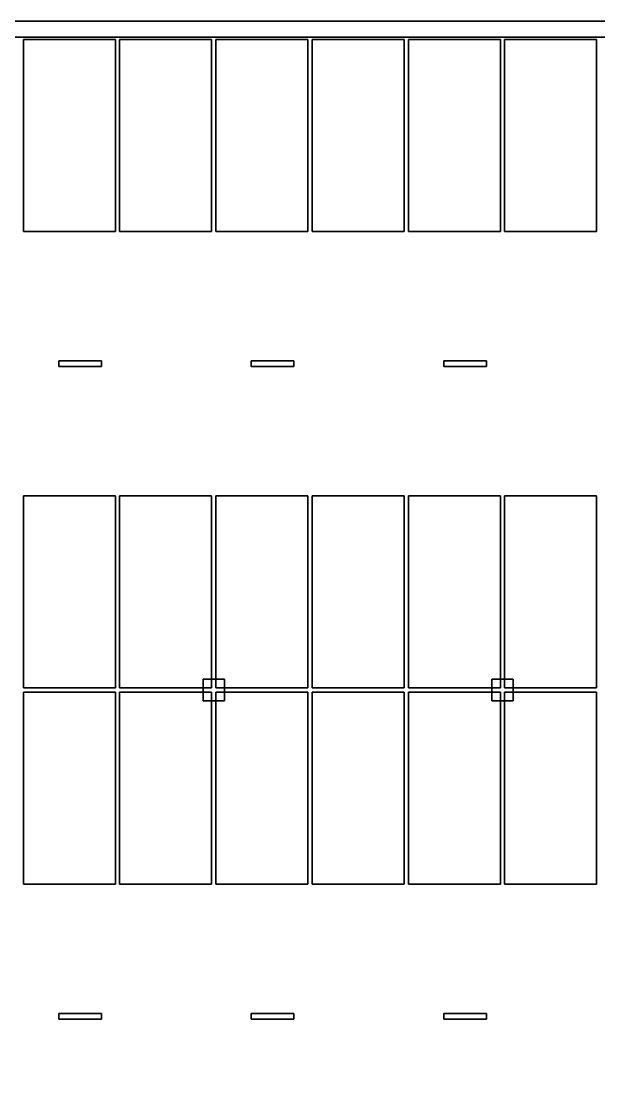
# Model space of a CAD drawing. Header units: metres. Extents: x 0 to 120, y -8 to 55.
# Drawn here: x 75 to 91.2, y 25.53 to 55.35 of the extents above; entities that cross this region are included whole.
import ezdxf

# ---------------------------------------------------------------- set-up
doc = ezdxf.new("R2010")
doc.units = ezdxf.units.M

msp = doc.modelspace()

# ---------------------------------------------------------------- linework, layer by layer
at = {"layer": 'COLUMN', "color": 7}
for points in [[(80.1, 36.3, -3.4), (80.1, 36.9, -3.4), (80.7, 36.9, -3.4), (80.7, 36.3, -3.4)], [(80.1, 36.3, -0.3), (80.7, 36.3, -0.3), (80.7, 36.9, -0.3), (80.1, 36.9, -0.3)], [(80.7, 36.9, -3.4), (80.1, 36.9, -3.4), (80.1, 36.9, -0.3), (80.7, 36.9, -0.3)], [(80.1, 36.9, -3.4), (80.1, 36.3, -3.4), (80.1, 36.3, -0.3), (80.1, 36.9, -0.3)], [(80.1, 36.3, -6.8), (80.1, 36.9, -6.8), (80.7, 36.9, -6.8), (80.7, 36.3, -6.8)], [(80.1, 36.3, -3.7), (80.7, 36.3, -3.7), (80.7, 36.9, -3.7), (80.1, 36.9, -3.7)], [(80.7, 36.9, -6.8), (80.1, 36.9, -6.8), (80.1, 36.9, -3.7), (80.7, 36.9, -3.7)], [(80.1, 36.9, -6.8), (80.1, 36.3, -6.8), (80.1, 36.3, -3.7), (80.1, 36.9, -3.7)], [(80.1, 36.3, -10.2), (80.1, 36.9, -10.2), (80.7, 36.9, -10.2), (80.7, 36.3, -10.2)], [(80.1, 36.3, -7.1), (80.7, 36.3, -7.1), (80.7, 36.9, -7.1), (80.1, 36.9, -7.1)], [(80.7, 36.9, -10.2), (80.1, 36.9, -10.2), (80.1, 36.9, -7.1), (80.7, 36.9, -7.1)], [(80.1, 36.9, -10.2), (80.1, 36.3, -10.2), (80.1, 36.3, -7.1), (80.1, 36.9, -7.1)], [(80.7, 36.3, -3.4), (80.7, 36.9, -3.4), (80.7, 36.9, -0.3), (80.7, 36.3, -0.3)], [(80.7, 36.3, -6.8), (80.7, 36.9, -6.8), (80.7, 36.9, -3.7), (80.7, 36.3, -3.7)], [(80.7, 36.3, -10.2), (80.7, 36.9, -10.2), (80.7, 36.9, -7.1), (80.7, 36.3, -7.1)], [(88.2, 36.3, -3.4), (88.2, 36.9, -3.4), (88.8, 36.9, -3.4), (88.8, 36.3, -3.4)], [(88.2, 36.3, -0.3), (88.8, 36.3, -0.3), (88.8, 36.9, -0.3), (88.2, 36.9, -0.3)], [(88.8, 36.9, -3.4), (88.2, 36.9, -3.4), (88.2, 36.9, -0.3), (88.8, 36.9, -0.3)], [(88.2, 36.9, -3.4), (88.2, 36.3, -3.4), (88.2, 36.3, -0.3), (88.2, 36.9, -0.3)], [(88.2, 36.3, -6.8), (88.2, 36.9, -6.8), (88.8, 36.9, -6.8), (88.8, 36.3, -6.8)], [(88.2, 36.3, -3.7), (88.8, 36.3, -3.7), (88.8, 36.9, -3.7), (88.2, 36.9, -3.7)], [(88.8, 36.9, -6.8), (88.2, 36.9, -6.8), (88.2, 36.9, -3.7), (88.8, 36.9, -3.7)], [(88.2, 36.9, -6.8), (88.2, 36.3, -6.8), (88.2, 36.3, -3.7), (88.2, 36.9, -3.7)], [(88.2, 36.3, -10.2), (88.2, 36.9, -10.2), (88.8, 36.9, -10.2), (88.8, 36.3, -10.2)], [(88.2, 36.3, -7.1), (88.8, 36.3, -7.1), (88.8, 36.9, -7.1), (88.2, 36.9, -7.1)], [(88.8, 36.9, -10.2), (88.2, 36.9, -10.2), (88.2, 36.9, -7.1), (88.8, 36.9, -7.1)], [(88.2, 36.9, -10.2), (88.2, 36.3, -10.2), (88.2, 36.3, -7.1), (88.2, 36.9, -7.1)], [(88.8, 36.3, -3.4), (88.8, 36.9, -3.4), (88.8, 36.9, -0.3), (88.8, 36.3, -0.3)], [(88.8, 36.3, -6.8), (88.8, 36.9, -6.8), (88.8, 36.9, -3.7), (88.8, 36.3, -3.7)], [(88.8, 36.3, -10.2), (88.8, 36.9, -10.2), (88.8, 36.9, -7.1), (88.8, 36.3, -7.1)], [(80.1, 36.3, -3.4), (80.7, 36.3, -3.4), (80.7, 36.3, -0.3), (80.1, 36.3, -0.3)], [(80.1, 36.3, -6.8), (80.7, 36.3, -6.8), (80.7, 36.3, -3.7), (80.1, 36.3, -3.7)], [(80.1, 36.3, -10.2), (80.7, 36.3, -10.2), (80.7, 36.3, -7.1), (80.1, 36.3, -7.1)], [(88.2, 36.3, -3.4), (88.8, 36.3, -3.4), (88.8, 36.3, -0.3), (88.2, 36.3, -0.3)], [(88.2, 36.3, -6.8), (88.8, 36.3, -6.8), (88.8, 36.3, -3.7), (88.2, 36.3, -3.7)], [(88.2, 36.3, -10.2), (88.8, 36.3, -10.2), (88.8, 36.3, -7.1), (88.2, 36.3, -7.1)]]:
    msp.add_3dface(points, dxfattribs=at)
at = {"layer": 'LIGHT', "color": 2}
for points in [[(76.05, 45.67, -0.4), (76.05, 45.83, -0.4), (77.25, 45.83, -0.4), (77.25, 45.67, -0.4)], [(76.05, 45.67, -0.3), (77.25, 45.67, -0.3), (77.25, 45.83, -0.3), (76.05, 45.83, -0.3)], [(77.25, 45.83, -0.4), (76.05, 45.83, -0.4), (76.05, 45.83, -0.3), (77.25, 45.83, -0.3)], [(76.05, 45.83, -0.4), (76.05, 45.67, -0.4), (76.05, 45.67, -0.3), (76.05, 45.83, -0.3)], [(76.05, 45.67, -3.8), (76.05, 45.83, -3.8), (77.25, 45.83, -3.8), (77.25, 45.67, -3.8)], [(76.05, 45.67, -3.7), (77.25, 45.67, -3.7), (77.25, 45.83, -3.7), (76.05, 45.83, -3.7)], [(77.25, 45.83, -3.8), (76.05, 45.83, -3.8), (76.05, 45.83, -3.7), (77.25, 45.83, -3.7)], [(76.05, 45.83, -3.8), (76.05, 45.67, -3.8), (76.05, 45.67, -3.7), (76.05, 45.83, -3.7)], [(76.05, 45.67, -7.2), (76.05, 45.83, -7.2), (77.25, 45.83, -7.2), (77.25, 45.67, -7.2)], [(76.05, 45.67, -7.1), (77.25, 45.67, -7.1), (77.25, 45.83, -7.1), (76.05, 45.83, -7.1)], [(77.25, 45.83, -7.2), (76.05, 45.83, -7.2), (76.05, 45.83, -7.1), (77.25, 45.83, -7.1)], [(76.05, 45.83, -7.2), (76.05, 45.67, -7.2), (76.05, 45.67, -7.1), (76.05, 45.83, -7.1)], [(76.05, 45.67, -0.4), (77.25, 45.67, -0.4), (77.25, 45.67, -0.3), (76.05, 45.67, -0.3)], [(76.05, 45.67, -3.8), (77.25, 45.67, -3.8), (77.25, 45.67, -3.7), (76.05, 45.67, -3.7)], [(76.05, 45.67, -7.2), (77.25, 45.67, -7.2), (77.25, 45.67, -7.1), (76.05, 45.67, -7.1)], [(77.25, 45.67, -0.4), (77.25, 45.83, -0.4), (77.25, 45.83, -0.3), (77.25, 45.67, -0.3)], [(77.25, 45.67, -3.8), (77.25, 45.83, -3.8), (77.25, 45.83, -3.7), (77.25, 45.67, -3.7)], [(77.25, 45.67, -7.2), (77.25, 45.83, -7.2), (77.25, 45.83, -7.1), (77.25, 45.67, -7.1)], [(81.45, 45.67, -0.4), (81.45, 45.83, -0.4), (82.65, 45.83, -0.4), (82.65, 45.67, -0.4)], [(81.45, 45.67, -0.3), (82.65, 45.67, -0.3), (82.65, 45.83, -0.3), (81.45, 45.83, -0.3)], [(82.65, 45.83, -0.4), (81.45, 45.83, -0.4), (81.45, 45.83, -0.3), (82.65, 45.83, -0.3)], [(81.45, 45.83, -0.4), (81.45, 45.67, -0.4), (81.45, 45.67, -0.3), (81.45, 45.83, -0.3)], [(81.45, 45.67, -3.8), (81.45, 45.83, -3.8), (82.65, 45.83, -3.8), (82.65, 45.67, -3.8)], [(81.45, 45.67, -3.7), (82.65, 45.67, -3.7), (82.65, 45.83, -3.7), (81.45, 45.83, -3.7)], [(82.65, 45.83, -3.8), (81.45, 45.83, -3.8), (81.45, 45.83, -3.7), (82.65, 45.83, -3.7)], [(81.45, 45.83, -3.8), (81.45, 45.67, -3.8), (81.45, 45.67, -3.7), (81.45, 45.83, -3.7)], [(81.45, 45.67, -7.2), (81.45, 45.83, -7.2), (82.65, 45.83, -7.2), (82.65, 45.67, -7.2)], [(81.45, 45.67, -7.1), (82.65, 45.67, -7.1), (82.65, 45.83, -7.1), (81.45, 45.83, -7.1)], [(82.65, 45.83, -7.2), (81.45, 45.83, -7.2), (81.45, 45.83, -7.1), (82.65, 45.83, -7.1)], [(81.45, 45.83, -7.2), (81.45, 45.67, -7.2), (81.45, 45.67, -7.1), (81.45, 45.83, -7.1)], [(81.45, 45.67, -0.4), (82.65, 45.67, -0.4), (82.65, 45.67, -0.3), (81.45, 45.67, -0.3)], [(81.45, 45.67, -3.8), (82.65, 45.67, -3.8), (82.65, 45.67, -3.7), (81.45, 45.67, -3.7)], [(81.45, 45.67, -7.2), (82.65, 45.67, -7.2), (82.65, 45.67, -7.1), (81.45, 45.67, -7.1)], [(82.65, 45.67, -0.4), (82.65, 45.83, -0.4), (82.65, 45.83, -0.3), (82.65, 45.67, -0.3)], [(82.65, 45.67, -3.8), (82.65, 45.83, -3.8), (82.65, 45.83, -3.7), (82.65, 45.67, -3.7)], [(82.65, 45.67, -7.2), (82.65, 45.83, -7.2), (82.65, 45.83, -7.1), (82.65, 45.67, -7.1)], [(86.85, 45.67, -0.4), (86.85, 45.83, -0.4), (88.05, 45.83, -0.4), (88.05, 45.67, -0.4)], [(86.85, 45.67, -0.3), (88.05, 45.67, -0.3), (88.05, 45.83, -0.3), (86.85, 45.83, -0.3)], [(88.05, 45.83, -0.4), (86.85, 45.83, -0.4), (86.85, 45.83, -0.3), (88.05, 45.83, -0.3)], [(86.85, 45.83, -0.4), (86.85, 45.67, -0.4), (86.85, 45.67, -0.3), (86.85, 45.83, -0.3)], [(86.85, 45.67, -3.8), (86.85, 45.83, -3.8), (88.05, 45.83, -3.8), (88.05, 45.67, -3.8)], [(86.85, 45.67, -3.7), (88.05, 45.67, -3.7), (88.05, 45.83, -3.7), (86.85, 45.83, -3.7)], [(88.05, 45.83, -3.8), (86.85, 45.83, -3.8), (86.85, 45.83, -3.7), (88.05, 45.83, -3.7)], [(86.85, 45.83, -3.8), (86.85, 45.67, -3.8), (86.85, 45.67, -3.7), (86.85, 45.83, -3.7)], [(86.85, 45.67, -7.2), (86.85, 45.83, -7.2), (88.05, 45.83, -7.2), (88.05, 45.67, -7.2)], [(86.85, 45.67, -7.1), (88.05, 45.67, -7.1), (88.05, 45.83, -7.1), (86.85, 45.83, -7.1)], [(88.05, 45.83, -7.2), (86.85, 45.83, -7.2), (86.85, 45.83, -7.1), (88.05, 45.83, -7.1)], [(86.85, 45.83, -7.2), (86.85, 45.67, -7.2), (86.85, 45.67, -7.1), (86.85, 45.83, -7.1)], [(86.85, 45.67, -0.4), (88.05, 45.67, -0.4), (88.05, 45.67, -0.3), (86.85, 45.67, -0.3)], [(86.85, 45.67, -3.8), (88.05, 45.67, -3.8), (88.05, 45.67, -3.7), (86.85, 45.67, -3.7)], [(86.85, 45.67, -7.2), (88.05, 45.67, -7.2), (88.05, 45.67, -7.1), (86.85, 45.67, -7.1)], [(88.05, 45.67, -0.4), (88.05, 45.83, -0.4), (88.05, 45.83, -0.3), (88.05, 45.67, -0.3)], [(88.05, 45.67, -3.8), (88.05, 45.83, -3.8), (88.05, 45.83, -3.7), (88.05, 45.67, -3.7)], [(88.05, 45.67, -7.2), (88.05, 45.83, -7.2), (88.05, 45.83, -7.1), (88.05, 45.67, -7.1)], [(76.05, 27.37, -0.4), (76.05, 27.53, -0.4), (77.25, 27.53, -0.4), (77.25, 27.37, -0.4)], [(76.05, 27.37, -0.3), (77.25, 27.37, -0.3), (77.25, 27.53, -0.3), (76.05, 27.53, -0.3)], [(77.25, 27.53, -0.4), (76.05, 27.53, -0.4), (76.05, 27.53, -0.3), (77.25, 27.53, -0.3)], [(76.05, 27.53, -0.4), (76.05, 27.37, -0.4), (76.05, 27.37, -0.3), (76.05, 27.53, -0.3)], [(76.05, 27.37, -3.8), (76.05, 27.53, -3.8), (77.25, 27.53, -3.8), (77.25, 27.37, -3.8)], [(76.05, 27.37, -3.7), (77.25, 27.37, -3.7), (77.25, 27.53, -3.7), (76.05, 27.53, -3.7)], [(77.25, 27.53, -3.8), (76.05, 27.53, -3.8), (76.05, 27.53, -3.7), (77.25, 27.53, -3.7)], [(76.05, 27.53, -3.8), (76.05, 27.37, -3.8), (76.05, 27.37, -3.7), (76.05, 27.53, -3.7)], [(76.05, 27.37, -7.2), (76.05, 27.53, -7.2), (77.25, 27.53, -7.2), (77.25, 27.37, -7.2)], [(76.05, 27.37, -7.1), (77.25, 27.37, -7.1), (77.25, 27.53, -7.1), (76.05, 27.53, -7.1)], [(77.25, 27.53, -7.2), (76.05, 27.53, -7.2), (76.05, 27.53, -7.1), (77.25, 27.53, -7.1)], [(76.05, 27.53, -7.2), (76.05, 27.37, -7.2), (76.05, 27.37, -7.1), (76.05, 27.53, -7.1)], [(77.25, 27.37, -0.4), (77.25, 27.53, -0.4), (77.25, 27.53, -0.3), (77.25, 27.37, -0.3)], [(77.25, 27.37, -3.8), (77.25, 27.53, -3.8), (77.25, 27.53, -3.7), (77.25, 27.37, -3.7)], [(77.25, 27.37, -7.2), (77.25, 27.53, -7.2), (77.25, 27.53, -7.1), (77.25, 27.37, -7.1)], [(81.45, 27.37, -0.4), (81.45, 27.53, -0.4), (82.65, 27.53, -0.4), (82.65, 27.37, -0.4)], [(81.45, 27.37, -0.3), (82.65, 27.37, -0.3), (82.65, 27.53, -0.3), (81.45, 27.53, -0.3)], [(82.65, 27.53, -0.4), (81.45, 27.53, -0.4), (81.45, 27.53, -0.3), (82.65, 27.53, -0.3)], [(81.45, 27.53, -0.4), (81.45, 27.37, -0.4), (81.45, 27.37, -0.3), (81.45, 27.53, -0.3)], [(81.45, 27.37, -3.8), (81.45, 27.53, -3.8), (82.65, 27.53, -3.8), (82.65, 27.37, -3.8)], [(81.45, 27.37, -3.7), (82.65, 27.37, -3.7), (82.65, 27.53, -3.7), (81.45, 27.53, -3.7)], [(82.65, 27.53, -3.8), (81.45, 27.53, -3.8), (81.45, 27.53, -3.7), (82.65, 27.53, -3.7)], [(81.45, 27.53, -3.8), (81.45, 27.37, -3.8), (81.45, 27.37, -3.7), (81.45, 27.53, -3.7)], [(81.45, 27.37, -7.2), (81.45, 27.53, -7.2), (82.65, 27.53, -7.2), (82.65, 27.37, -7.2)], [(81.45, 27.37, -7.1), (82.65, 27.37, -7.1), (82.65, 27.53, -7.1), (81.45, 27.53, -7.1)], [(82.65, 27.53, -7.2), (81.45, 27.53, -7.2), (81.45, 27.53, -7.1), (82.65, 27.53, -7.1)], [(81.45, 27.53, -7.2), (81.45, 27.37, -7.2), (81.45, 27.37, -7.1), (81.45, 27.53, -7.1)], [(82.65, 27.37, -0.4), (82.65, 27.53, -0.4), (82.65, 27.53, -0.3), (82.65, 27.37, -0.3)], [(82.65, 27.37, -3.8), (82.65, 27.53, -3.8), (82.65, 27.53, -3.7), (82.65, 27.37, -3.7)], [(82.65, 27.37, -7.2), (82.65, 27.53, -7.2), (82.65, 27.53, -7.1), (82.65, 27.37, -7.1)], [(86.85, 27.37, -0.4), (86.85, 27.53, -0.4), (88.05, 27.53, -0.4), (88.05, 27.37, -0.4)], [(86.85, 27.37, -0.3), (88.05, 27.37, -0.3), (88.05, 27.53, -0.3), (86.85, 27.53, -0.3)], [(88.05, 27.53, -0.4), (86.85, 27.53, -0.4), (86.85, 27.53, -0.3), (88.05, 27.53, -0.3)], [(86.85, 27.53, -0.4), (86.85, 27.37, -0.4), (86.85, 27.37, -0.3), (86.85, 27.53, -0.3)], [(86.85, 27.37, -3.8), (86.85, 27.53, -3.8), (88.05, 27.53, -3.8), (88.05, 27.37, -3.8)], [(86.85, 27.37, -3.7), (88.05, 27.37, -3.7), (88.05, 27.53, -3.7), (86.85, 27.53, -3.7)], [(88.05, 27.53, -3.8), (86.85, 27.53, -3.8), (86.85, 27.53, -3.7), (88.05, 27.53, -3.7)], [(86.85, 27.53, -3.8), (86.85, 27.37, -3.8), (86.85, 27.37, -3.7), (86.85, 27.53, -3.7)], [(86.85, 27.37, -7.2), (86.85, 27.53, -7.2), (88.05, 27.53, -7.2), (88.05, 27.37, -7.2)], [(86.85, 27.37, -7.1), (88.05, 27.37, -7.1), (88.05, 27.53, -7.1), (86.85, 27.53, -7.1)], [(88.05, 27.53, -7.2), (86.85, 27.53, -7.2), (86.85, 27.53, -7.1), (88.05, 27.53, -7.1)], [(86.85, 27.53, -7.2), (86.85, 27.37, -7.2), (86.85, 27.37, -7.1), (86.85, 27.53, -7.1)], [(88.05, 27.37, -0.4), (88.05, 27.53, -0.4), (88.05, 27.53, -0.3), (88.05, 27.37, -0.3)], [(88.05, 27.37, -3.8), (88.05, 27.53, -3.8), (88.05, 27.53, -3.7), (88.05, 27.37, -3.7)], [(88.05, 27.37, -7.2), (88.05, 27.53, -7.2), (88.05, 27.53, -7.1), (88.05, 27.37, -7.1)], [(76.05, 27.37, -0.4), (77.25, 27.37, -0.4), (77.25, 27.37, -0.3), (76.05, 27.37, -0.3)], [(76.05, 27.37, -3.8), (77.25, 27.37, -3.8), (77.25, 27.37, -3.7), (76.05, 27.37, -3.7)], [(76.05, 27.37, -7.2), (77.25, 27.37, -7.2), (77.25, 27.37, -7.1), (76.05, 27.37, -7.1)], [(81.45, 27.37, -0.4), (82.65, 27.37, -0.4), (82.65, 27.37, -0.3), (81.45, 27.37, -0.3)], [(81.45, 27.37, -3.8), (82.65, 27.37, -3.8), (82.65, 27.37, -3.7), (81.45, 27.37, -3.7)], [(81.45, 27.37, -7.2), (82.65, 27.37, -7.2), (82.65, 27.37, -7.1), (81.45, 27.37, -7.1)], [(86.85, 27.37, -0.4), (88.05, 27.37, -0.4), (88.05, 27.37, -0.3), (86.85, 27.37, -0.3)], [(86.85, 27.37, -3.8), (88.05, 27.37, -3.8), (88.05, 27.37, -3.7), (86.85, 27.37, -3.7)], [(86.85, 27.37, -7.2), (88.05, 27.37, -7.2), (88.05, 27.37, -7.1), (86.85, 27.37, -7.1)]]:
    msp.add_3dface(points, dxfattribs=at)
at = {"layer": 'ROOF', "color": 3}
for points in [[(0, 0, -0.3), (0, 54.9, -0.3), (120, 54.9, -0.3), (120, 0, -0.3)], [(0, 0), (120, 0), (120, 54.9), (0, 54.9)], [(120, 54.9, -0.3), (0, 54.9, -0.3), (0, 54.9), (120, 54.9)]]:
    msp.add_3dface(points, dxfattribs=at)
at = {"layer": 'SLAB', "color": 8}
for points in [[(0, 0, -3.7), (0, 54.9, -3.7), (120, 54.9, -3.7), (120, 0, -3.7)], [(0, 0, -3.4), (120, 0, -3.4), (120, 54.9, -3.4), (0, 54.9, -3.4)], [(120, 54.9, -3.7), (0, 54.9, -3.7), (0, 54.9, -3.4), (120, 54.9, -3.4)], [(0, 0, -7.1), (0, 54.9, -7.1), (120, 54.9, -7.1), (120, 0, -7.1)], [(0, 0, -6.8), (120, 0, -6.8), (120, 54.9, -6.8), (0, 54.9, -6.8)], [(120, 54.9, -7.1), (0, 54.9, -7.1), (0, 54.9, -6.8), (120, 54.9, -6.8)], [(0, 0, -10.8), (0, 54.9, -10.8), (120, 54.9, -10.8), (120, 0, -10.8)], [(0, 0, -10.2), (120, 0, -10.2), (120, 54.9, -10.2), (0, 54.9, -10.2)], [(120, 54.9, -10.8), (0, 54.9, -10.8), (0, 54.9, -10.2), (120, 54.9, -10.2)]]:
    msp.add_3dface(points, dxfattribs=at)
at = {"layer": 'STALL_GENERAL', "color": 254}
for points in [[(75.06, 49.46, -6.795), (75.06, 54.84, -6.795), (77.64, 54.84, -6.795), (77.64, 49.46, -6.795)], [(75.06, 49.46, -6.785), (77.64, 49.46, -6.785), (77.64, 54.84, -6.785), (75.06, 54.84, -6.785)], [(77.64, 54.84, -6.795), (75.06, 54.84, -6.795), (75.06, 54.84, -6.785), (77.64, 54.84, -6.785)], [(75.06, 54.84, -6.795), (75.06, 49.46, -6.795), (75.06, 49.46, -6.785), (75.06, 54.84, -6.785)], [(75.06, 49.46, -10.195), (75.06, 54.84, -10.195), (77.64, 54.84, -10.195), (77.64, 49.46, -10.195)], [(75.06, 49.46, -10.185), (77.64, 49.46, -10.185), (77.64, 54.84, -10.185), (75.06, 54.84, -10.185)], [(77.64, 54.84, -10.195), (75.06, 54.84, -10.195), (75.06, 54.84, -10.185), (77.64, 54.84, -10.185)], [(75.06, 54.84, -10.195), (75.06, 49.46, -10.195), (75.06, 49.46, -10.185), (75.06, 54.84, -10.185)], [(77.64, 49.46, -6.795), (77.64, 54.84, -6.795), (77.64, 54.84, -6.785), (77.64, 49.46, -6.785)], [(77.64, 49.46, -10.195), (77.64, 54.84, -10.195), (77.64, 54.84, -10.185), (77.64, 49.46, -10.185)], [(77.76, 49.46, -6.795), (77.76, 54.84, -6.795), (80.34, 54.84, -6.795), (80.34, 49.46, -6.795)], [(77.76, 49.46, -6.785), (80.34, 49.46, -6.785), (80.34, 54.84, -6.785), (77.76, 54.84, -6.785)], [(80.34, 54.84, -6.795), (77.76, 54.84, -6.795), (77.76, 54.84, -6.785), (80.34, 54.84, -6.785)], [(77.76, 54.84, -6.795), (77.76, 49.46, -6.795), (77.76, 49.46, -6.785), (77.76, 54.84, -6.785)], [(77.76, 49.46, -10.195), (77.76, 54.84, -10.195), (80.34, 54.84, -10.195), (80.34, 49.46, -10.195)], [(77.76, 49.46, -10.185), (80.34, 49.46, -10.185), (80.34, 54.84, -10.185), (77.76, 54.84, -10.185)], [(80.34, 54.84, -10.195), (77.76, 54.84, -10.195), (77.76, 54.84, -10.185), (80.34, 54.84, -10.185)], [(77.76, 54.84, -10.195), (77.76, 49.46, -10.195), (77.76, 49.46, -10.185), (77.76, 54.84, -10.185)], [(80.34, 49.46, -6.795), (80.34, 54.84, -6.795), (80.34, 54.84, -6.785), (80.34, 49.46, -6.785)], [(80.34, 49.46, -10.195), (80.34, 54.84, -10.195), (80.34, 54.84, -10.185), (80.34, 49.46, -10.185)], [(80.46, 49.46, -6.795), (80.46, 54.84, -6.795), (83.04, 54.84, -6.795), (83.04, 49.46, -6.795)], [(80.46, 49.46, -6.785), (83.04, 49.46, -6.785), (83.04, 54.84, -6.785), (80.46, 54.84, -6.785)], [(83.04, 54.84, -6.795), (80.46, 54.84, -6.795), (80.46, 54.84, -6.785), (83.04, 54.84, -6.785)], [(80.46, 54.84, -6.795), (80.46, 49.46, -6.795), (80.46, 49.46, -6.785), (80.46, 54.84, -6.785)], [(80.46, 49.46, -10.195), (80.46, 54.84, -10.195), (83.04, 54.84, -10.195), (83.04, 49.46, -10.195)], [(80.46, 49.46, -10.185), (83.04, 49.46, -10.185), (83.04, 54.84, -10.185), (80.46, 54.84, -10.185)], [(83.04, 54.84, -10.195), (80.46, 54.84, -10.195), (80.46, 54.84, -10.185), (83.04, 54.84, -10.185)], [(80.46, 54.84, -10.195), (80.46, 49.46, -10.195), (80.46, 49.46, -10.185), (80.46, 54.84, -10.185)], [(83.04, 49.46, -6.795), (83.04, 54.84, -6.795), (83.04, 54.84, -6.785), (83.04, 49.46, -6.785)], [(83.04, 49.46, -10.195), (83.04, 54.84, -10.195), (83.04, 54.84, -10.185), (83.04, 49.46, -10.185)], [(83.16, 49.46, -6.795), (83.16, 54.84, -6.795), (85.74, 54.84, -6.795), (85.74, 49.46, -6.795)], [(83.16, 49.46, -6.785), (85.74, 49.46, -6.785), (85.74, 54.84, -6.785), (83.16, 54.84, -6.785)], [(85.74, 54.84, -6.795), (83.16, 54.84, -6.795), (83.16, 54.84, -6.785), (85.74, 54.84, -6.785)], [(83.16, 54.84, -6.795), (83.16, 49.46, -6.795), (83.16, 49.46, -6.785), (83.16, 54.84, -6.785)], [(83.16, 49.46, -10.195), (83.16, 54.84, -10.195), (85.74, 54.84, -10.195), (85.74, 49.46, -10.195)], [(83.16, 49.46, -10.185), (85.74, 49.46, -10.185), (85.74, 54.84, -10.185), (83.16, 54.84, -10.185)], [(85.74, 54.84, -10.195), (83.16, 54.84, -10.195), (83.16, 54.84, -10.185), (85.74, 54.84, -10.185)], [(83.16, 54.84, -10.195), (83.16, 49.46, -10.195), (83.16, 49.46, -10.185), (83.16, 54.84, -10.185)], [(85.74, 49.46, -6.795), (85.74, 54.84, -6.795), (85.74, 54.84, -6.785), (85.74, 49.46, -6.785)], [(85.74, 49.46, -10.195), (85.74, 54.84, -10.195), (85.74, 54.84, -10.185), (85.74, 49.46, -10.185)], [(85.86, 49.46, -6.795), (85.86, 54.84, -6.795), (88.44, 54.84, -6.795), (88.44, 49.46, -6.795)], [(85.86, 49.46, -6.785), (88.44, 49.46, -6.785), (88.44, 54.84, -6.785), (85.86, 54.84, -6.785)], [(88.44, 54.84, -6.795), (85.86, 54.84, -6.795), (85.86, 54.84, -6.785), (88.44, 54.84, -6.785)], [(85.86, 54.84, -6.795), (85.86, 49.46, -6.795), (85.86, 49.46, -6.785), (85.86, 54.84, -6.785)], [(85.86, 49.46, -10.195), (85.86, 54.84, -10.195), (88.44, 54.84, -10.195), (88.44, 49.46, -10.195)], [(85.86, 49.46, -10.185), (88.44, 49.46, -10.185), (88.44, 54.84, -10.185), (85.86, 54.84, -10.185)], [(88.44, 54.84, -10.195), (85.86, 54.84, -10.195), (85.86, 54.84, -10.185), (88.44, 54.84, -10.185)], [(85.86, 54.84, -10.195), (85.86, 49.46, -10.195), (85.86, 49.46, -10.185), (85.86, 54.84, -10.185)], [(88.44, 49.46, -6.795), (88.44, 54.84, -6.795), (88.44, 54.84, -6.785), (88.44, 49.46, -6.785)], [(88.44, 49.46, -10.195), (88.44, 54.84, -10.195), (88.44, 54.84, -10.185), (88.44, 49.46, -10.185)], [(88.56, 49.46, -6.795), (88.56, 54.84, -6.795), (91.14, 54.84, -6.795), (91.14, 49.46, -6.795)], [(88.56, 49.46, -6.785), (91.14, 49.46, -6.785), (91.14, 54.84, -6.785), (88.56, 54.84, -6.785)], [(91.14, 54.84, -6.795), (88.56, 54.84, -6.795), (88.56, 54.84, -6.785), (91.14, 54.84, -6.785)], [(88.56, 54.84, -6.795), (88.56, 49.46, -6.795), (88.56, 49.46, -6.785), (88.56, 54.84, -6.785)], [(88.56, 49.46, -10.195), (88.56, 54.84, -10.195), (91.14, 54.84, -10.195), (91.14, 49.46, -10.195)], [(88.56, 49.46, -10.185), (91.14, 49.46, -10.185), (91.14, 54.84, -10.185), (88.56, 54.84, -10.185)], [(91.14, 54.84, -10.195), (88.56, 54.84, -10.195), (88.56, 54.84, -10.185), (91.14, 54.84, -10.185)], [(88.56, 54.84, -10.195), (88.56, 49.46, -10.195), (88.56, 49.46, -10.185), (88.56, 54.84, -10.185)], [(91.14, 49.46, -6.795), (91.14, 54.84, -6.795), (91.14, 54.84, -6.785), (91.14, 49.46, -6.785)], [(91.14, 49.46, -10.195), (91.14, 54.84, -10.195), (91.14, 54.84, -10.185), (91.14, 49.46, -10.185)], [(75.06, 49.46, -6.795), (77.64, 49.46, -6.795), (77.64, 49.46, -6.785), (75.06, 49.46, -6.785)], [(75.06, 49.46, -10.195), (77.64, 49.46, -10.195), (77.64, 49.46, -10.185), (75.06, 49.46, -10.185)], [(77.76, 49.46, -6.795), (80.34, 49.46, -6.795), (80.34, 49.46, -6.785), (77.76, 49.46, -6.785)], [(77.76, 49.46, -10.195), (80.34, 49.46, -10.195), (80.34, 49.46, -10.185), (77.76, 49.46, -10.185)], [(80.46, 49.46, -6.795), (83.04, 49.46, -6.795), (83.04, 49.46, -6.785), (80.46, 49.46, -6.785)], [(80.46, 49.46, -10.195), (83.04, 49.46, -10.195), (83.04, 49.46, -10.185), (80.46, 49.46, -10.185)], [(83.16, 49.46, -6.795), (85.74, 49.46, -6.795), (85.74, 49.46, -6.785), (83.16, 49.46, -6.785)], [(83.16, 49.46, -10.195), (85.74, 49.46, -10.195), (85.74, 49.46, -10.185), (83.16, 49.46, -10.185)], [(85.86, 49.46, -6.795), (88.44, 49.46, -6.795), (88.44, 49.46, -6.785), (85.86, 49.46, -6.785)], [(85.86, 49.46, -10.195), (88.44, 49.46, -10.195), (88.44, 49.46, -10.185), (85.86, 49.46, -10.185)], [(88.56, 49.46, -6.795), (91.14, 49.46, -6.795), (91.14, 49.46, -6.785), (88.56, 49.46, -6.785)], [(88.56, 49.46, -10.195), (91.14, 49.46, -10.195), (91.14, 49.46, -10.185), (88.56, 49.46, -10.185)], [(75.06, 36.66, -6.795), (75.06, 42.04, -6.795), (77.64, 42.04, -6.795), (77.64, 36.66, -6.795)], [(75.06, 36.66, -6.785), (77.64, 36.66, -6.785), (77.64, 42.04, -6.785), (75.06, 42.04, -6.785)], [(77.64, 42.04, -6.795), (75.06, 42.04, -6.795), (75.06, 42.04, -6.785), (77.64, 42.04, -6.785)], [(75.06, 42.04, -6.795), (75.06, 36.66, -6.795), (75.06, 36.66, -6.785), (75.06, 42.04, -6.785)], [(75.06, 36.66, -10.195), (75.06, 42.04, -10.195), (77.64, 42.04, -10.195), (77.64, 36.66, -10.195)], [(75.06, 36.66, -10.185), (77.64, 36.66, -10.185), (77.64, 42.04, -10.185), (75.06, 42.04, -10.185)], [(77.64, 42.04, -10.195), (75.06, 42.04, -10.195), (75.06, 42.04, -10.185), (77.64, 42.04, -10.185)], [(75.06, 42.04, -10.195), (75.06, 36.66, -10.195), (75.06, 36.66, -10.185), (75.06, 42.04, -10.185)], [(77.64, 36.66, -6.795), (77.64, 42.04, -6.795), (77.64, 42.04, -6.785), (77.64, 36.66, -6.785)], [(77.64, 36.66, -10.195), (77.64, 42.04, -10.195), (77.64, 42.04, -10.185), (77.64, 36.66, -10.185)], [(77.76, 36.66, -6.795), (77.76, 42.04, -6.795), (80.34, 42.04, -6.795), (80.34, 36.66, -6.795)], [(77.76, 36.66, -6.785), (80.34, 36.66, -6.785), (80.34, 42.04, -6.785), (77.76, 42.04, -6.785)], [(80.34, 42.04, -6.795), (77.76, 42.04, -6.795), (77.76, 42.04, -6.785), (80.34, 42.04, -6.785)], [(77.76, 42.04, -6.795), (77.76, 36.66, -6.795), (77.76, 36.66, -6.785), (77.76, 42.04, -6.785)], [(77.76, 36.66, -10.195), (77.76, 42.04, -10.195), (80.34, 42.04, -10.195), (80.34, 36.66, -10.195)], [(77.76, 36.66, -10.185), (80.34, 36.66, -10.185), (80.34, 42.04, -10.185), (77.76, 42.04, -10.185)], [(80.34, 42.04, -10.195), (77.76, 42.04, -10.195), (77.76, 42.04, -10.185), (80.34, 42.04, -10.185)], [(77.76, 42.04, -10.195), (77.76, 36.66, -10.195), (77.76, 36.66, -10.185), (77.76, 42.04, -10.185)], [(80.34, 36.66, -6.795), (80.34, 42.04, -6.795), (80.34, 42.04, -6.785), (80.34, 36.66, -6.785)], [(80.34, 36.66, -10.195), (80.34, 42.04, -10.195), (80.34, 42.04, -10.185), (80.34, 36.66, -10.185)], [(80.46, 36.66, -6.795), (80.46, 42.04, -6.795), (83.04, 42.04, -6.795), (83.04, 36.66, -6.795)], [(80.46, 36.66, -6.785), (83.04, 36.66, -6.785), (83.04, 42.04, -6.785), (80.46, 42.04, -6.785)], [(83.04, 42.04, -6.795), (80.46, 42.04, -6.795), (80.46, 42.04, -6.785), (83.04, 42.04, -6.785)], [(80.46, 42.04, -6.795), (80.46, 36.66, -6.795), (80.46, 36.66, -6.785), (80.46, 42.04, -6.785)], [(80.46, 36.66, -10.195), (80.46, 42.04, -10.195), (83.04, 42.04, -10.195), (83.04, 36.66, -10.195)], [(80.46, 36.66, -10.185), (83.04, 36.66, -10.185), (83.04, 42.04, -10.185), (80.46, 42.04, -10.185)], [(83.04, 42.04, -10.195), (80.46, 42.04, -10.195), (80.46, 42.04, -10.185), (83.04, 42.04, -10.185)], [(80.46, 42.04, -10.195), (80.46, 36.66, -10.195), (80.46, 36.66, -10.185), (80.46, 42.04, -10.185)], [(83.04, 36.66, -6.795), (83.04, 42.04, -6.795), (83.04, 42.04, -6.785), (83.04, 36.66, -6.785)], [(83.04, 36.66, -10.195), (83.04, 42.04, -10.195), (83.04, 42.04, -10.185), (83.04, 36.66, -10.185)], [(83.16, 36.66, -6.795), (83.16, 42.04, -6.795), (85.74, 42.04, -6.795), (85.74, 36.66, -6.795)], [(83.16, 36.66, -6.785), (85.74, 36.66, -6.785), (85.74, 42.04, -6.785), (83.16, 42.04, -6.785)], [(85.74, 42.04, -6.795), (83.16, 42.04, -6.795), (83.16, 42.04, -6.785), (85.74, 42.04, -6.785)], [(83.16, 42.04, -6.795), (83.16, 36.66, -6.795), (83.16, 36.66, -6.785), (83.16, 42.04, -6.785)], [(83.16, 36.66, -10.195), (83.16, 42.04, -10.195), (85.74, 42.04, -10.195), (85.74, 36.66, -10.195)], [(83.16, 36.66, -10.185), (85.74, 36.66, -10.185), (85.74, 42.04, -10.185), (83.16, 42.04, -10.185)], [(85.74, 42.04, -10.195), (83.16, 42.04, -10.195), (83.16, 42.04, -10.185), (85.74, 42.04, -10.185)], [(83.16, 42.04, -10.195), (83.16, 36.66, -10.195), (83.16, 36.66, -10.185), (83.16, 42.04, -10.185)], [(85.74, 36.66, -6.795), (85.74, 42.04, -6.795), (85.74, 42.04, -6.785), (85.74, 36.66, -6.785)], [(85.74, 36.66, -10.195), (85.74, 42.04, -10.195), (85.74, 42.04, -10.185), (85.74, 36.66, -10.185)], [(85.86, 36.66, -6.795), (85.86, 42.04, -6.795), (88.44, 42.04, -6.795), (88.44, 36.66, -6.795)], [(85.86, 36.66, -6.785), (88.44, 36.66, -6.785), (88.44, 42.04, -6.785), (85.86, 42.04, -6.785)], [(88.44, 42.04, -6.795), (85.86, 42.04, -6.795), (85.86, 42.04, -6.785), (88.44, 42.04, -6.785)], [(85.86, 42.04, -6.795), (85.86, 36.66, -6.795), (85.86, 36.66, -6.785), (85.86, 42.04, -6.785)], [(85.86, 36.66, -10.195), (85.86, 42.04, -10.195), (88.44, 42.04, -10.195), (88.44, 36.66, -10.195)], [(85.86, 36.66, -10.185), (88.44, 36.66, -10.185), (88.44, 42.04, -10.185), (85.86, 42.04, -10.185)], [(88.44, 42.04, -10.195), (85.86, 42.04, -10.195), (85.86, 42.04, -10.185), (88.44, 42.04, -10.185)], [(85.86, 42.04, -10.195), (85.86, 36.66, -10.195), (85.86, 36.66, -10.185), (85.86, 42.04, -10.185)], [(88.44, 36.66, -6.795), (88.44, 42.04, -6.795), (88.44, 42.04, -6.785), (88.44, 36.66, -6.785)], [(88.44, 36.66, -10.195), (88.44, 42.04, -10.195), (88.44, 42.04, -10.185), (88.44, 36.66, -10.185)], [(88.56, 36.66, -6.795), (88.56, 42.04, -6.795), (91.14, 42.04, -6.795), (91.14, 36.66, -6.795)], [(88.56, 36.66, -6.785), (91.14, 36.66, -6.785), (91.14, 42.04, -6.785), (88.56, 42.04, -6.785)], [(91.14, 42.04, -6.795), (88.56, 42.04, -6.795), (88.56, 42.04, -6.785), (91.14, 42.04, -6.785)], [(88.56, 42.04, -6.795), (88.56, 36.66, -6.795), (88.56, 36.66, -6.785), (88.56, 42.04, -6.785)], [(88.56, 36.66, -10.195), (88.56, 42.04, -10.195), (91.14, 42.04, -10.195), (91.14, 36.66, -10.195)], [(88.56, 36.66, -10.185), (91.14, 36.66, -10.185), (91.14, 42.04, -10.185), (88.56, 42.04, -10.185)], [(91.14, 42.04, -10.195), (88.56, 42.04, -10.195), (88.56, 42.04, -10.185), (91.14, 42.04, -10.185)], [(88.56, 42.04, -10.195), (88.56, 36.66, -10.195), (88.56, 36.66, -10.185), (88.56, 42.04, -10.185)], [(91.14, 36.66, -6.795), (91.14, 42.04, -6.795), (91.14, 42.04, -6.785), (91.14, 36.66, -6.785)], [(91.14, 36.66, -10.195), (91.14, 42.04, -10.195), (91.14, 42.04, -10.185), (91.14, 36.66, -10.185)], [(75.06, 36.66, -6.795), (77.64, 36.66, -6.795), (77.64, 36.66, -6.785), (75.06, 36.66, -6.785)], [(75.06, 36.66, -10.195), (77.64, 36.66, -10.195), (77.64, 36.66, -10.185), (75.06, 36.66, -10.185)], [(75.06, 31.16, -6.795), (75.06, 36.54, -6.795), (77.64, 36.54, -6.795), (77.64, 31.16, -6.795)], [(75.06, 31.16, -6.785), (77.64, 31.16, -6.785), (77.64, 36.54, -6.785), (75.06, 36.54, -6.785)], [(77.64, 36.54, -6.795), (75.06, 36.54, -6.795), (75.06, 36.54, -6.785), (77.64, 36.54, -6.785)], [(75.06, 36.54, -6.795), (75.06, 31.16, -6.795), (75.06, 31.16, -6.785), (75.06, 36.54, -6.785)], [(75.06, 31.16, -10.195), (75.06, 36.54, -10.195), (77.64, 36.54, -10.195), (77.64, 31.16, -10.195)], [(75.06, 31.16, -10.185), (77.64, 31.16, -10.185), (77.64, 36.54, -10.185), (75.06, 36.54, -10.185)], [(77.64, 36.54, -10.195), (75.06, 36.54, -10.195), (75.06, 36.54, -10.185), (77.64, 36.54, -10.185)], [(75.06, 36.54, -10.195), (75.06, 31.16, -10.195), (75.06, 31.16, -10.185), (75.06, 36.54, -10.185)], [(77.64, 31.16, -6.795), (77.64, 36.54, -6.795), (77.64, 36.54, -6.785), (77.64, 31.16, -6.785)], [(77.64, 31.16, -10.195), (77.64, 36.54, -10.195), (77.64, 36.54, -10.185), (77.64, 31.16, -10.185)], [(77.76, 36.66, -6.795), (80.34, 36.66, -6.795), (80.34, 36.66, -6.785), (77.76, 36.66, -6.785)], [(77.76, 36.66, -10.195), (80.34, 36.66, -10.195), (80.34, 36.66, -10.185), (77.76, 36.66, -10.185)], [(77.76, 31.16, -6.795), (77.76, 36.54, -6.795), (80.34, 36.54, -6.795), (80.34, 31.16, -6.795)], [(77.76, 31.16, -6.785), (80.34, 31.16, -6.785), (80.34, 36.54, -6.785), (77.76, 36.54, -6.785)], [(80.34, 36.54, -6.795), (77.76, 36.54, -6.795), (77.76, 36.54, -6.785), (80.34, 36.54, -6.785)], [(77.76, 36.54, -6.795), (77.76, 31.16, -6.795), (77.76, 31.16, -6.785), (77.76, 36.54, -6.785)], [(77.76, 31.16, -10.195), (77.76, 36.54, -10.195), (80.34, 36.54, -10.195), (80.34, 31.16, -10.195)], [(77.76, 31.16, -10.185), (80.34, 31.16, -10.185), (80.34, 36.54, -10.185), (77.76, 36.54, -10.185)], [(80.34, 36.54, -10.195), (77.76, 36.54, -10.195), (77.76, 36.54, -10.185), (80.34, 36.54, -10.185)], [(77.76, 36.54, -10.195), (77.76, 31.16, -10.195), (77.76, 31.16, -10.185), (77.76, 36.54, -10.185)], [(80.34, 31.16, -6.795), (80.34, 36.54, -6.795), (80.34, 36.54, -6.785), (80.34, 31.16, -6.785)], [(80.34, 31.16, -10.195), (80.34, 36.54, -10.195), (80.34, 36.54, -10.185), (80.34, 31.16, -10.185)], [(80.46, 36.66, -6.795), (83.04, 36.66, -6.795), (83.04, 36.66, -6.785), (80.46, 36.66, -6.785)], [(80.46, 36.66, -10.195), (83.04, 36.66, -10.195), (83.04, 36.66, -10.185), (80.46, 36.66, -10.185)], [(80.46, 31.16, -6.795), (80.46, 36.54, -6.795), (83.04, 36.54, -6.795), (83.04, 31.16, -6.795)], [(80.46, 31.16, -6.785), (83.04, 31.16, -6.785), (83.04, 36.54, -6.785), (80.46, 36.54, -6.785)], [(83.04, 36.54, -6.795), (80.46, 36.54, -6.795), (80.46, 36.54, -6.785), (83.04, 36.54, -6.785)], [(80.46, 36.54, -6.795), (80.46, 31.16, -6.795), (80.46, 31.16, -6.785), (80.46, 36.54, -6.785)], [(80.46, 31.16, -10.195), (80.46, 36.54, -10.195), (83.04, 36.54, -10.195), (83.04, 31.16, -10.195)], [(80.46, 31.16, -10.185), (83.04, 31.16, -10.185), (83.04, 36.54, -10.185), (80.46, 36.54, -10.185)], [(83.04, 36.54, -10.195), (80.46, 36.54, -10.195), (80.46, 36.54, -10.185), (83.04, 36.54, -10.185)], [(80.46, 36.54, -10.195), (80.46, 31.16, -10.195), (80.46, 31.16, -10.185), (80.46, 36.54, -10.185)], [(83.04, 31.16, -6.795), (83.04, 36.54, -6.795), (83.04, 36.54, -6.785), (83.04, 31.16, -6.785)], [(83.04, 31.16, -10.195), (83.04, 36.54, -10.195), (83.04, 36.54, -10.185), (83.04, 31.16, -10.185)], [(83.16, 36.66, -6.795), (85.74, 36.66, -6.795), (85.74, 36.66, -6.785), (83.16, 36.66, -6.785)], [(83.16, 36.66, -10.195), (85.74, 36.66, -10.195), (85.74, 36.66, -10.185), (83.16, 36.66, -10.185)], [(83.16, 31.16, -10.195), (83.16, 36.54, -10.195), (85.74, 36.54, -10.195), (85.74, 31.16, -10.195)], [(83.16, 31.16, -10.185), (85.74, 31.16, -10.185), (85.74, 36.54, -10.185), (83.16, 36.54, -10.185)], [(85.74, 36.54, -10.195), (83.16, 36.54, -10.195), (83.16, 36.54, -10.185), (85.74, 36.54, -10.185)], [(83.16, 36.54, -10.195), (83.16, 31.16, -10.195), (83.16, 31.16, -10.185), (83.16, 36.54, -10.185)], [(85.74, 31.16, -10.195), (85.74, 36.54, -10.195), (85.74, 36.54, -10.185), (85.74, 31.16, -10.185)], [(85.86, 36.66, -6.795), (88.44, 36.66, -6.795), (88.44, 36.66, -6.785), (85.86, 36.66, -6.785)], [(85.86, 36.66, -10.195), (88.44, 36.66, -10.195), (88.44, 36.66, -10.185), (85.86, 36.66, -10.185)], [(85.86, 31.16, -10.195), (85.86, 36.54, -10.195), (88.44, 36.54, -10.195), (88.44, 31.16, -10.195)], [(85.86, 31.16, -10.185), (88.44, 31.16, -10.185), (88.44, 36.54, -10.185), (85.86, 36.54, -10.185)], [(88.44, 36.54, -10.195), (85.86, 36.54, -10.195), (85.86, 36.54, -10.185), (88.44, 36.54, -10.185)], [(85.86, 36.54, -10.195), (85.86, 31.16, -10.195), (85.86, 31.16, -10.185), (85.86, 36.54, -10.185)], [(88.44, 31.16, -10.195), (88.44, 36.54, -10.195), (88.44, 36.54, -10.185), (88.44, 31.16, -10.185)], [(88.56, 36.66, -6.795), (91.14, 36.66, -6.795), (91.14, 36.66, -6.785), (88.56, 36.66, -6.785)], [(88.56, 36.66, -10.195), (91.14, 36.66, -10.195), (91.14, 36.66, -10.185), (88.56, 36.66, -10.185)], [(88.56, 31.16, -10.195), (88.56, 36.54, -10.195), (91.14, 36.54, -10.195), (91.14, 31.16, -10.195)], [(88.56, 31.16, -10.185), (91.14, 31.16, -10.185), (91.14, 36.54, -10.185), (88.56, 36.54, -10.185)], [(91.14, 36.54, -10.195), (88.56, 36.54, -10.195), (88.56, 36.54, -10.185), (91.14, 36.54, -10.185)], [(88.56, 36.54, -10.195), (88.56, 31.16, -10.195), (88.56, 31.16, -10.185), (88.56, 36.54, -10.185)], [(91.14, 31.16, -10.195), (91.14, 36.54, -10.195), (91.14, 36.54, -10.185), (91.14, 31.16, -10.185)], [(75.06, 31.16, -6.795), (77.64, 31.16, -6.795), (77.64, 31.16, -6.785), (75.06, 31.16, -6.785)], [(75.06, 31.16, -10.195), (77.64, 31.16, -10.195), (77.64, 31.16, -10.185), (75.06, 31.16, -10.185)], [(77.76, 31.16, -6.795), (80.34, 31.16, -6.795), (80.34, 31.16, -6.785), (77.76, 31.16, -6.785)], [(77.76, 31.16, -10.195), (80.34, 31.16, -10.195), (80.34, 31.16, -10.185), (77.76, 31.16, -10.185)], [(80.46, 31.16, -6.795), (83.04, 31.16, -6.795), (83.04, 31.16, -6.785), (80.46, 31.16, -6.785)], [(80.46, 31.16, -10.195), (83.04, 31.16, -10.195), (83.04, 31.16, -10.185), (80.46, 31.16, -10.185)], [(83.16, 31.16, -10.195), (85.74, 31.16, -10.195), (85.74, 31.16, -10.185), (83.16, 31.16, -10.185)], [(85.86, 31.16, -10.195), (88.44, 31.16, -10.195), (88.44, 31.16, -10.185), (85.86, 31.16, -10.185)], [(88.56, 31.16, -10.195), (91.14, 31.16, -10.195), (91.14, 31.16, -10.185), (88.56, 31.16, -10.185)]]:
    msp.add_3dface(points, dxfattribs=at)
at = {"layer": 'STALL_STAFF', "color": 40}
for points in [[(75.06, 49.46, -3.395), (75.06, 54.84, -3.395), (77.64, 54.84, -3.395), (77.64, 49.46, -3.395)], [(75.06, 49.46, -3.385), (77.64, 49.46, -3.385), (77.64, 54.84, -3.385), (75.06, 54.84, -3.385)], [(77.64, 54.84, -3.395), (75.06, 54.84, -3.395), (75.06, 54.84, -3.385), (77.64, 54.84, -3.385)], [(75.06, 54.84, -3.395), (75.06, 49.46, -3.395), (75.06, 49.46, -3.385), (75.06, 54.84, -3.385)], [(77.64, 49.46, -3.395), (77.64, 54.84, -3.395), (77.64, 54.84, -3.385), (77.64, 49.46, -3.385)], [(77.76, 49.46, -3.395), (77.76, 54.84, -3.395), (80.34, 54.84, -3.395), (80.34, 49.46, -3.395)], [(77.76, 49.46, -3.385), (80.34, 49.46, -3.385), (80.34, 54.84, -3.385), (77.76, 54.84, -3.385)], [(80.34, 54.84, -3.395), (77.76, 54.84, -3.395), (77.76, 54.84, -3.385), (80.34, 54.84, -3.385)], [(77.76, 54.84, -3.395), (77.76, 49.46, -3.395), (77.76, 49.46, -3.385), (77.76, 54.84, -3.385)], [(80.34, 49.46, -3.395), (80.34, 54.84, -3.395), (80.34, 54.84, -3.385), (80.34, 49.46, -3.385)], [(80.46, 49.46, -3.395), (80.46, 54.84, -3.395), (83.04, 54.84, -3.395), (83.04, 49.46, -3.395)], [(80.46, 49.46, -3.385), (83.04, 49.46, -3.385), (83.04, 54.84, -3.385), (80.46, 54.84, -3.385)], [(83.04, 54.84, -3.395), (80.46, 54.84, -3.395), (80.46, 54.84, -3.385), (83.04, 54.84, -3.385)], [(80.46, 54.84, -3.395), (80.46, 49.46, -3.395), (80.46, 49.46, -3.385), (80.46, 54.84, -3.385)], [(83.04, 49.46, -3.395), (83.04, 54.84, -3.395), (83.04, 54.84, -3.385), (83.04, 49.46, -3.385)], [(83.16, 49.46, -3.395), (83.16, 54.84, -3.395), (85.74, 54.84, -3.395), (85.74, 49.46, -3.395)], [(83.16, 49.46, -3.385), (85.74, 49.46, -3.385), (85.74, 54.84, -3.385), (83.16, 54.84, -3.385)], [(85.74, 54.84, -3.395), (83.16, 54.84, -3.395), (83.16, 54.84, -3.385), (85.74, 54.84, -3.385)], [(83.16, 54.84, -3.395), (83.16, 49.46, -3.395), (83.16, 49.46, -3.385), (83.16, 54.84, -3.385)], [(85.74, 49.46, -3.395), (85.74, 54.84, -3.395), (85.74, 54.84, -3.385), (85.74, 49.46, -3.385)], [(85.86, 49.46, -3.395), (85.86, 54.84, -3.395), (88.44, 54.84, -3.395), (88.44, 49.46, -3.395)], [(85.86, 49.46, -3.385), (88.44, 49.46, -3.385), (88.44, 54.84, -3.385), (85.86, 54.84, -3.385)], [(88.44, 54.84, -3.395), (85.86, 54.84, -3.395), (85.86, 54.84, -3.385), (88.44, 54.84, -3.385)], [(85.86, 54.84, -3.395), (85.86, 49.46, -3.395), (85.86, 49.46, -3.385), (85.86, 54.84, -3.385)], [(88.44, 49.46, -3.395), (88.44, 54.84, -3.395), (88.44, 54.84, -3.385), (88.44, 49.46, -3.385)], [(88.56, 49.46, -3.395), (88.56, 54.84, -3.395), (91.14, 54.84, -3.395), (91.14, 49.46, -3.395)], [(88.56, 49.46, -3.385), (91.14, 49.46, -3.385), (91.14, 54.84, -3.385), (88.56, 54.84, -3.385)], [(91.14, 54.84, -3.395), (88.56, 54.84, -3.395), (88.56, 54.84, -3.385), (91.14, 54.84, -3.385)], [(88.56, 54.84, -3.395), (88.56, 49.46, -3.395), (88.56, 49.46, -3.385), (88.56, 54.84, -3.385)], [(91.14, 49.46, -3.395), (91.14, 54.84, -3.395), (91.14, 54.84, -3.385), (91.14, 49.46, -3.385)], [(75.06, 49.46, -3.395), (77.64, 49.46, -3.395), (77.64, 49.46, -3.385), (75.06, 49.46, -3.385)], [(77.76, 49.46, -3.395), (80.34, 49.46, -3.395), (80.34, 49.46, -3.385), (77.76, 49.46, -3.385)], [(80.46, 49.46, -3.395), (83.04, 49.46, -3.395), (83.04, 49.46, -3.385), (80.46, 49.46, -3.385)], [(83.16, 49.46, -3.395), (85.74, 49.46, -3.395), (85.74, 49.46, -3.385), (83.16, 49.46, -3.385)], [(85.86, 49.46, -3.395), (88.44, 49.46, -3.395), (88.44, 49.46, -3.385), (85.86, 49.46, -3.385)], [(88.56, 49.46, -3.395), (91.14, 49.46, -3.395), (91.14, 49.46, -3.385), (88.56, 49.46, -3.385)], [(75.06, 36.66, -3.395), (75.06, 42.04, -3.395), (77.64, 42.04, -3.395), (77.64, 36.66, -3.395)], [(75.06, 36.66, -3.385), (77.64, 36.66, -3.385), (77.64, 42.04, -3.385), (75.06, 42.04, -3.385)], [(77.64, 42.04, -3.395), (75.06, 42.04, -3.395), (75.06, 42.04, -3.385), (77.64, 42.04, -3.385)], [(75.06, 42.04, -3.395), (75.06, 36.66, -3.395), (75.06, 36.66, -3.385), (75.06, 42.04, -3.385)], [(77.64, 36.66, -3.395), (77.64, 42.04, -3.395), (77.64, 42.04, -3.385), (77.64, 36.66, -3.385)], [(77.76, 36.66, -3.395), (77.76, 42.04, -3.395), (80.34, 42.04, -3.395), (80.34, 36.66, -3.395)], [(77.76, 36.66, -3.385), (80.34, 36.66, -3.385), (80.34, 42.04, -3.385), (77.76, 42.04, -3.385)], [(80.34, 42.04, -3.395), (77.76, 42.04, -3.395), (77.76, 42.04, -3.385), (80.34, 42.04, -3.385)], [(77.76, 42.04, -3.395), (77.76, 36.66, -3.395), (77.76, 36.66, -3.385), (77.76, 42.04, -3.385)], [(80.34, 36.66, -3.395), (80.34, 42.04, -3.395), (80.34, 42.04, -3.385), (80.34, 36.66, -3.385)], [(80.46, 36.66, -3.395), (80.46, 42.04, -3.395), (83.04, 42.04, -3.395), (83.04, 36.66, -3.395)], [(80.46, 36.66, -3.385), (83.04, 36.66, -3.385), (83.04, 42.04, -3.385), (80.46, 42.04, -3.385)], [(83.04, 42.04, -3.395), (80.46, 42.04, -3.395), (80.46, 42.04, -3.385), (83.04, 42.04, -3.385)], [(80.46, 42.04, -3.395), (80.46, 36.66, -3.395), (80.46, 36.66, -3.385), (80.46, 42.04, -3.385)], [(83.04, 36.66, -3.395), (83.04, 42.04, -3.395), (83.04, 42.04, -3.385), (83.04, 36.66, -3.385)], [(83.16, 36.66, -3.395), (83.16, 42.04, -3.395), (85.74, 42.04, -3.395), (85.74, 36.66, -3.395)], [(83.16, 36.66, -3.385), (85.74, 36.66, -3.385), (85.74, 42.04, -3.385), (83.16, 42.04, -3.385)], [(85.74, 42.04, -3.395), (83.16, 42.04, -3.395), (83.16, 42.04, -3.385), (85.74, 42.04, -3.385)], [(83.16, 42.04, -3.395), (83.16, 36.66, -3.395), (83.16, 36.66, -3.385), (83.16, 42.04, -3.385)], [(85.74, 36.66, -3.395), (85.74, 42.04, -3.395), (85.74, 42.04, -3.385), (85.74, 36.66, -3.385)], [(85.86, 36.66, -3.395), (85.86, 42.04, -3.395), (88.44, 42.04, -3.395), (88.44, 36.66, -3.395)], [(85.86, 36.66, -3.385), (88.44, 36.66, -3.385), (88.44, 42.04, -3.385), (85.86, 42.04, -3.385)], [(88.44, 42.04, -3.395), (85.86, 42.04, -3.395), (85.86, 42.04, -3.385), (88.44, 42.04, -3.385)], [(85.86, 42.04, -3.395), (85.86, 36.66, -3.395), (85.86, 36.66, -3.385), (85.86, 42.04, -3.385)], [(88.44, 36.66, -3.395), (88.44, 42.04, -3.395), (88.44, 42.04, -3.385), (88.44, 36.66, -3.385)], [(88.56, 36.66, -3.395), (88.56, 42.04, -3.395), (91.14, 42.04, -3.395), (91.14, 36.66, -3.395)], [(88.56, 36.66, -3.385), (91.14, 36.66, -3.385), (91.14, 42.04, -3.385), (88.56, 42.04, -3.385)], [(91.14, 42.04, -3.395), (88.56, 42.04, -3.395), (88.56, 42.04, -3.385), (91.14, 42.04, -3.385)], [(88.56, 42.04, -3.395), (88.56, 36.66, -3.395), (88.56, 36.66, -3.385), (88.56, 42.04, -3.385)], [(91.14, 36.66, -3.395), (91.14, 42.04, -3.395), (91.14, 42.04, -3.385), (91.14, 36.66, -3.385)], [(75.06, 36.66, -3.395), (77.64, 36.66, -3.395), (77.64, 36.66, -3.385), (75.06, 36.66, -3.385)], [(75.06, 31.16, -3.395), (75.06, 36.54, -3.395), (77.64, 36.54, -3.395), (77.64, 31.16, -3.395)], [(75.06, 31.16, -3.385), (77.64, 31.16, -3.385), (77.64, 36.54, -3.385), (75.06, 36.54, -3.385)], [(77.64, 36.54, -3.395), (75.06, 36.54, -3.395), (75.06, 36.54, -3.385), (77.64, 36.54, -3.385)], [(75.06, 36.54, -3.395), (75.06, 31.16, -3.395), (75.06, 31.16, -3.385), (75.06, 36.54, -3.385)], [(77.64, 31.16, -3.395), (77.64, 36.54, -3.395), (77.64, 36.54, -3.385), (77.64, 31.16, -3.385)], [(77.76, 36.66, -3.395), (80.34, 36.66, -3.395), (80.34, 36.66, -3.385), (77.76, 36.66, -3.385)], [(77.76, 31.16, -3.395), (77.76, 36.54, -3.395), (80.34, 36.54, -3.395), (80.34, 31.16, -3.395)], [(77.76, 31.16, -3.385), (80.34, 31.16, -3.385), (80.34, 36.54, -3.385), (77.76, 36.54, -3.385)], [(80.34, 36.54, -3.395), (77.76, 36.54, -3.395), (77.76, 36.54, -3.385), (80.34, 36.54, -3.385)], [(77.76, 36.54, -3.395), (77.76, 31.16, -3.395), (77.76, 31.16, -3.385), (77.76, 36.54, -3.385)], [(80.34, 31.16, -3.395), (80.34, 36.54, -3.395), (80.34, 36.54, -3.385), (80.34, 31.16, -3.385)], [(80.46, 36.66, -3.395), (83.04, 36.66, -3.395), (83.04, 36.66, -3.385), (80.46, 36.66, -3.385)], [(80.46, 31.16, -3.395), (80.46, 36.54, -3.395), (83.04, 36.54, -3.395), (83.04, 31.16, -3.395)], [(80.46, 31.16, -3.385), (83.04, 31.16, -3.385), (83.04, 36.54, -3.385), (80.46, 36.54, -3.385)], [(83.04, 36.54, -3.395), (80.46, 36.54, -3.395), (80.46, 36.54, -3.385), (83.04, 36.54, -3.385)], [(80.46, 36.54, -3.395), (80.46, 31.16, -3.395), (80.46, 31.16, -3.385), (80.46, 36.54, -3.385)], [(83.04, 31.16, -3.395), (83.04, 36.54, -3.395), (83.04, 36.54, -3.385), (83.04, 31.16, -3.385)], [(83.16, 36.66, -3.395), (85.74, 36.66, -3.395), (85.74, 36.66, -3.385), (83.16, 36.66, -3.385)], [(83.16, 31.16, -3.395), (83.16, 36.54, -3.395), (85.74, 36.54, -3.395), (85.74, 31.16, -3.395)], [(83.16, 31.16, -3.385), (85.74, 31.16, -3.385), (85.74, 36.54, -3.385), (83.16, 36.54, -3.385)], [(85.74, 36.54, -3.395), (83.16, 36.54, -3.395), (83.16, 36.54, -3.385), (85.74, 36.54, -3.385)], [(83.16, 36.54, -3.395), (83.16, 31.16, -3.395), (83.16, 31.16, -3.385), (83.16, 36.54, -3.385)], [(83.16, 31.16, -6.795), (83.16, 36.54, -6.795), (85.74, 36.54, -6.795), (85.74, 31.16, -6.795)], [(83.16, 31.16, -6.785), (85.74, 31.16, -6.785), (85.74, 36.54, -6.785), (83.16, 36.54, -6.785)], [(85.74, 36.54, -6.795), (83.16, 36.54, -6.795), (83.16, 36.54, -6.785), (85.74, 36.54, -6.785)], [(83.16, 36.54, -6.795), (83.16, 31.16, -6.795), (83.16, 31.16, -6.785), (83.16, 36.54, -6.785)], [(85.74, 31.16, -3.395), (85.74, 36.54, -3.395), (85.74, 36.54, -3.385), (85.74, 31.16, -3.385)], [(85.74, 31.16, -6.795), (85.74, 36.54, -6.795), (85.74, 36.54, -6.785), (85.74, 31.16, -6.785)], [(85.86, 36.66, -3.395), (88.44, 36.66, -3.395), (88.44, 36.66, -3.385), (85.86, 36.66, -3.385)], [(85.86, 31.16, -3.395), (85.86, 36.54, -3.395), (88.44, 36.54, -3.395), (88.44, 31.16, -3.395)], [(85.86, 31.16, -3.385), (88.44, 31.16, -3.385), (88.44, 36.54, -3.385), (85.86, 36.54, -3.385)], [(88.44, 36.54, -3.395), (85.86, 36.54, -3.395), (85.86, 36.54, -3.385), (88.44, 36.54, -3.385)], [(85.86, 36.54, -3.395), (85.86, 31.16, -3.395), (85.86, 31.16, -3.385), (85.86, 36.54, -3.385)], [(85.86, 31.16, -6.795), (85.86, 36.54, -6.795), (88.44, 36.54, -6.795), (88.44, 31.16, -6.795)], [(85.86, 31.16, -6.785), (88.44, 31.16, -6.785), (88.44, 36.54, -6.785), (85.86, 36.54, -6.785)], [(88.44, 36.54, -6.795), (85.86, 36.54, -6.795), (85.86, 36.54, -6.785), (88.44, 36.54, -6.785)], [(85.86, 36.54, -6.795), (85.86, 31.16, -6.795), (85.86, 31.16, -6.785), (85.86, 36.54, -6.785)], [(88.44, 31.16, -3.395), (88.44, 36.54, -3.395), (88.44, 36.54, -3.385), (88.44, 31.16, -3.385)], [(88.44, 31.16, -6.795), (88.44, 36.54, -6.795), (88.44, 36.54, -6.785), (88.44, 31.16, -6.785)], [(88.56, 36.66, -3.395), (91.14, 36.66, -3.395), (91.14, 36.66, -3.385), (88.56, 36.66, -3.385)], [(88.56, 31.16, -3.395), (88.56, 36.54, -3.395), (91.14, 36.54, -3.395), (91.14, 31.16, -3.395)], [(88.56, 31.16, -3.385), (91.14, 31.16, -3.385), (91.14, 36.54, -3.385), (88.56, 36.54, -3.385)], [(91.14, 36.54, -3.395), (88.56, 36.54, -3.395), (88.56, 36.54, -3.385), (91.14, 36.54, -3.385)], [(88.56, 36.54, -3.395), (88.56, 31.16, -3.395), (88.56, 31.16, -3.385), (88.56, 36.54, -3.385)], [(88.56, 31.16, -6.795), (88.56, 36.54, -6.795), (91.14, 36.54, -6.795), (91.14, 31.16, -6.795)], [(88.56, 31.16, -6.785), (91.14, 31.16, -6.785), (91.14, 36.54, -6.785), (88.56, 36.54, -6.785)], [(91.14, 36.54, -6.795), (88.56, 36.54, -6.795), (88.56, 36.54, -6.785), (91.14, 36.54, -6.785)], [(88.56, 36.54, -6.795), (88.56, 31.16, -6.795), (88.56, 31.16, -6.785), (88.56, 36.54, -6.785)], [(91.14, 31.16, -3.395), (91.14, 36.54, -3.395), (91.14, 36.54, -3.385), (91.14, 31.16, -3.385)], [(91.14, 31.16, -6.795), (91.14, 36.54, -6.795), (91.14, 36.54, -6.785), (91.14, 31.16, -6.785)], [(75.06, 31.16, -3.395), (77.64, 31.16, -3.395), (77.64, 31.16, -3.385), (75.06, 31.16, -3.385)], [(77.76, 31.16, -3.395), (80.34, 31.16, -3.395), (80.34, 31.16, -3.385), (77.76, 31.16, -3.385)], [(80.46, 31.16, -3.395), (83.04, 31.16, -3.395), (83.04, 31.16, -3.385), (80.46, 31.16, -3.385)], [(83.16, 31.16, -3.395), (85.74, 31.16, -3.395), (85.74, 31.16, -3.385), (83.16, 31.16, -3.385)], [(83.16, 31.16, -6.795), (85.74, 31.16, -6.795), (85.74, 31.16, -6.785), (83.16, 31.16, -6.785)], [(85.86, 31.16, -3.395), (88.44, 31.16, -3.395), (88.44, 31.16, -3.385), (85.86, 31.16, -3.385)], [(85.86, 31.16, -6.795), (88.44, 31.16, -6.795), (88.44, 31.16, -6.785), (85.86, 31.16, -6.785)], [(88.56, 31.16, -3.395), (91.14, 31.16, -3.395), (91.14, 31.16, -3.385), (88.56, 31.16, -3.385)], [(88.56, 31.16, -6.795), (91.14, 31.16, -6.795), (91.14, 31.16, -6.785), (88.56, 31.16, -6.785)]]:
    msp.add_3dface(points, dxfattribs=at)
at = {"layer": 'WALL', "color": 9}
for points in [[(-0.45, 54.9, -10.8), (-0.45, 55.35, -10.8), (120.45, 55.35, -10.8), (120.45, 54.9, -10.8)], [(-0.45, 54.9), (120.45, 54.9), (120.45, 55.35), (-0.45, 55.35)], [(120.45, 55.35, -10.8), (-0.45, 55.35, -10.8), (-0.45, 55.35), (120.45, 55.35)], [(-0.45, 54.9, -10.8), (120.45, 54.9, -10.8), (120.45, 54.9), (-0.45, 54.9)]]:
    msp.add_3dface(points, dxfattribs=at)

doc.saveas('drawing.dxf')
